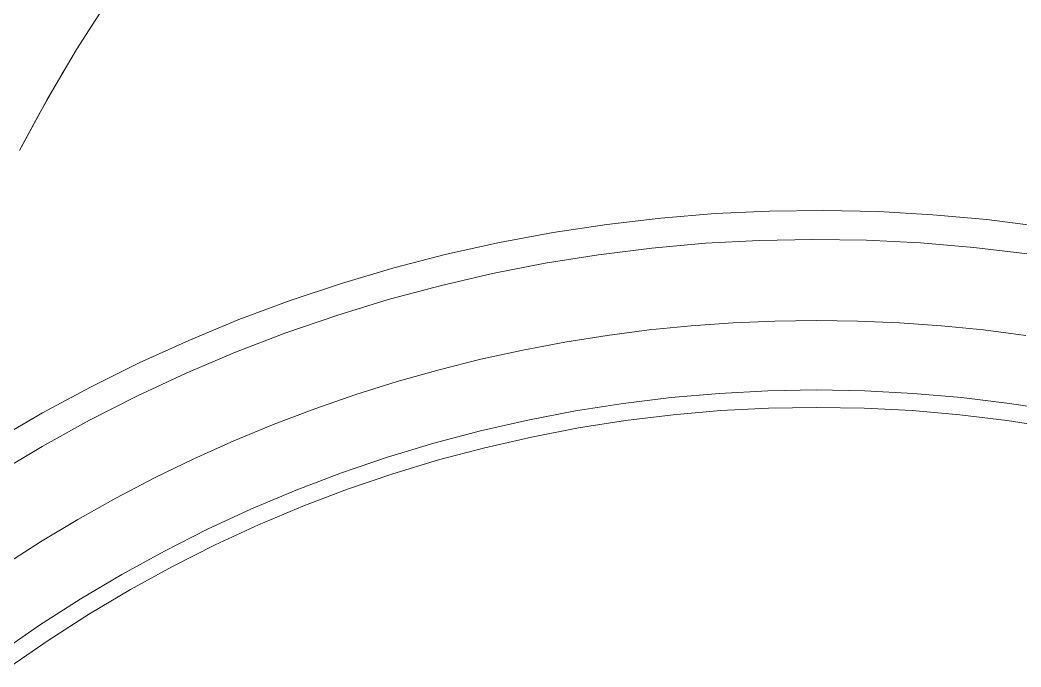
# Model space of a CAD drawing. Header units: millimetres. Extents: x -209 to 4251, y 50 to 3279.
# Drawn here: x 3285 to 3457.8, y 2471.7 to 2583.4 of the extents above; entities that cross this region are included whole.
import ezdxf

# ---------------------------------------------------------------- set-up
doc = ezdxf.new("R2010")
doc.units = ezdxf.units.MM
doc.layers.add('ZANO_R', color=7, linetype='Continuous', lineweight=0)

msp = doc.modelspace()

# ---------------------------------------------------------------- linework, layer by layer
at = {"layer": 'ZANO_R'}
for p, q in [((3294.79, 2578.28), (3300.16, 2586.73)), ((3289.7, 2569.66), (3294.79, 2578.28)), ((3292.22, 2574.02), (3292.58, 2574.62)), ((3288.42, 2567.37), (3291.87, 2573.42)), ((3284.91, 2560.87), (3289.7, 2569.66)), ((3285.11, 2561.24), (3288.42, 2567.37)), ((3405.05, 2549.97), (3395.68, 2549.21)), ((3414.44, 2550.41), (3405.05, 2549.97)), ((3423.83, 2550.53), (3414.44, 2550.41)), ((3433.23, 2550.32), (3423.83, 2550.53)), ((3442.61, 2549.79), (3433.23, 2550.32)), ((3451.97, 2548.94), (3442.61, 2549.79)), ((3386.35, 2548.12), (3377.06, 2546.72)), ((3395.68, 2549.21), (3386.35, 2548.12)), ((3461.29, 2547.77), (3451.97, 2548.94)), ((3377.06, 2546.72), (3367.82, 2544.99)), ((3367.82, 2544.99), (3358.65, 2542.95)), ((3403.35, 2544.85), (3394.1, 2544.02)), ((3412.62, 2545.35), (3403.35, 2544.85)), ((3421.91, 2545.53), (3412.62, 2545.35)), ((3431.19, 2545.39), (3421.91, 2545.53)), ((3440.47, 2544.93), (3431.19, 2545.39)), ((3449.72, 2544.15), (3440.47, 2544.93)), ((3358.65, 2542.95), (3349.55, 2540.59)), ((3384.88, 2542.87), (3375.71, 2541.41)), ((3394.1, 2544.02), (3384.88, 2542.87)), ((3458.95, 2543.05), (3449.72, 2544.15)), ((3375.71, 2541.41), (3366.59, 2539.63)), ((3349.55, 2540.59), (3340.54, 2537.93)), ((3366.59, 2539.63), (3357.55, 2537.53)), ((3340.54, 2537.93), (3331.63, 2534.95)), ((3357.55, 2537.53), (3348.58, 2535.12)), ((3331.63, 2534.95), (3322.82, 2531.67)), ((3348.58, 2535.12), (3339.69, 2532.41)), ((3339.69, 2532.41), (3330.91, 2529.38)), ((3322.82, 2531.67), (3314.14, 2528.08)), ((3393.66, 2529.89), (3400.92, 2530.61)), ((3400.92, 2530.61), (3408.16, 2531.13)), ((3408.16, 2531.13), (3415.36, 2531.43)), ((3415.36, 2531.43), (3422.53, 2531.53)), ((3422.53, 2531.53), (3429.69, 2531.43)), ((3429.69, 2531.43), (3436.9, 2531.13)), ((3436.9, 2531.13), (3444.13, 2530.61)), ((3444.13, 2530.61), (3451.39, 2529.89)), ((3330.91, 2529.38), (3322.24, 2526.05)), ((3379.11, 2527.79), (3386.39, 2528.95)), ((3386.39, 2528.95), (3393.66, 2529.89)), ((3451.39, 2529.89), (3458.66, 2528.95)), ((3314.14, 2528.08), (3305.58, 2524.2)), ((3371.84, 2526.42), (3379.11, 2527.79)), ((3322.24, 2526.05), (3313.69, 2522.43)), ((3364.59, 2524.83), (3371.84, 2526.42)), ((3305.58, 2524.2), (3297.16, 2520.03)), ((3357.36, 2523.03), (3364.59, 2524.83)), ((3313.69, 2522.43), (3305.27, 2518.51)), ((3350.16, 2521), (3357.36, 2523.03)), ((3297.16, 2520.03), (3288.89, 2515.57)), ((3343.01, 2518.76), (3350.16, 2521)), ((3305.27, 2518.51), (3296.99, 2514.3)), ((3335.91, 2516.3), (3343.01, 2518.76)), ((3405.81, 2518.95), (3397.47, 2518.23)), ((3414.16, 2519.39), (3405.81, 2518.95)), ((3422.53, 2519.53), (3414.16, 2519.39)), ((3430.89, 2519.39), (3422.53, 2519.53)), ((3439.24, 2518.95), (3430.89, 2519.39)), ((3447.58, 2518.23), (3439.24, 2518.95)), ((3389.17, 2517.22), (3380.9, 2515.93)), ((3397.47, 2518.23), (3389.17, 2517.22)), ((3422.53, 2516.53), (3414.26, 2516.39)), ((3430.79, 2516.39), (3422.53, 2516.53)), ((3455.88, 2517.22), (3447.58, 2518.23)), ((3464.15, 2515.93), (3455.88, 2517.22)), ((3288.89, 2515.57), (3280.77, 2510.83)), ((3328.87, 2513.63), (3335.91, 2516.3)), ((3380.9, 2515.93), (3372.69, 2514.34)), ((3397.78, 2515.25), (3389.58, 2514.25)), ((3406.01, 2515.96), (3397.78, 2515.25)), ((3414.26, 2516.39), (3406.01, 2515.96)), ((3439.04, 2515.96), (3430.79, 2516.39)), ((3447.27, 2515.25), (3439.04, 2515.96)), ((3455.47, 2514.25), (3447.27, 2515.25)), ((3296.99, 2514.3), (3288.86, 2509.8)), ((3321.91, 2510.74), (3328.87, 2513.63)), ((3372.69, 2514.34), (3364.53, 2512.48)), ((3389.58, 2514.25), (3381.42, 2512.97)), ((3463.63, 2512.97), (3455.47, 2514.25)), ((3364.53, 2512.48), (3356.45, 2510.33)), ((3373.31, 2511.41), (3365.25, 2509.57)), ((3381.42, 2512.97), (3373.31, 2511.41)), ((3288.86, 2509.8), (3280.9, 2505.03)), ((3315.03, 2507.65), (3321.91, 2510.74)), ((3356.45, 2510.33), (3348.44, 2507.91)), ((3348.44, 2507.91), (3340.52, 2505.21)), ((3365.25, 2509.57), (3357.27, 2507.45)), ((3308.24, 2504.36), (3315.03, 2507.65)), ((3357.27, 2507.45), (3349.36, 2505.05)), ((3340.52, 2505.21), (3332.7, 2502.24)), ((3349.36, 2505.05), (3341.54, 2502.39)), ((3301.56, 2500.86), (3308.24, 2504.36)), ((3332.7, 2502.24), (3324.99, 2499)), ((3341.54, 2502.39), (3333.82, 2499.45)), ((3294.98, 2497.17), (3301.56, 2500.86)), ((3333.82, 2499.45), (3326.2, 2496.25)), ((3324.99, 2499), (3317.4, 2495.49)), ((3288.52, 2493.29), (3294.98, 2497.17)), ((3326.2, 2496.25), (3318.7, 2492.79)), ((3317.4, 2495.49), (3309.93, 2491.73)), ((3282.19, 2489.22), (3288.52, 2493.29)), ((3318.7, 2492.79), (3311.32, 2489.07)), ((3309.93, 2491.73), (3302.59, 2487.7)), ((3311.32, 2489.07), (3304.08, 2485.1)), ((3302.59, 2487.7), (3295.4, 2483.43)), ((3304.08, 2485.1), (3296.98, 2480.88)), ((3295.4, 2483.43), (3288.36, 2478.91)), ((3296.98, 2480.88), (3290.02, 2476.42)), ((3288.36, 2478.91), (3281.48, 2474.15)), ((3290.02, 2476.42), (3283.23, 2471.72))]:
    msp.add_line(p, q, dxfattribs=at)

doc.saveas('drawing.dxf')
